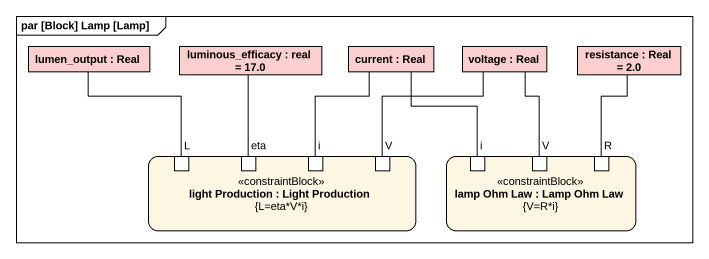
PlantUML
@startuml
mainframe par [Block] Lamp [Lamp]
rectangle "lumen_output : Real" as lumen_output #FCCFCF
rectangle "luminous_efficacy : real = 17.0" as luminous_efficacy #FCCFCF
rectangle "current : Real" as current #FCCFCF
rectangle "voltage : Real" as voltage #FCCFCF
rectangle "resistance : Real = 2.0" as resistance #FCCFCF
rectangle "light Production : Light Production\n{L=eta*V*i}" as light_Production <<constraintBlock>> {
  port L
  port eta
  port i
  port V
}
rectangle "lamp Ohm Law : Lamp Ohm Law\n{V=R*i}" as lamp_Ohm_Law <<constraintBlock>> {
  port "i" as i_2
  port "V" as V_2
  port R
}
lumen_output -- L
luminous_efficacy -- eta
current -- i
current -- i_2
voltage -- V
voltage -- V_2
resistance -- R
@enduml
